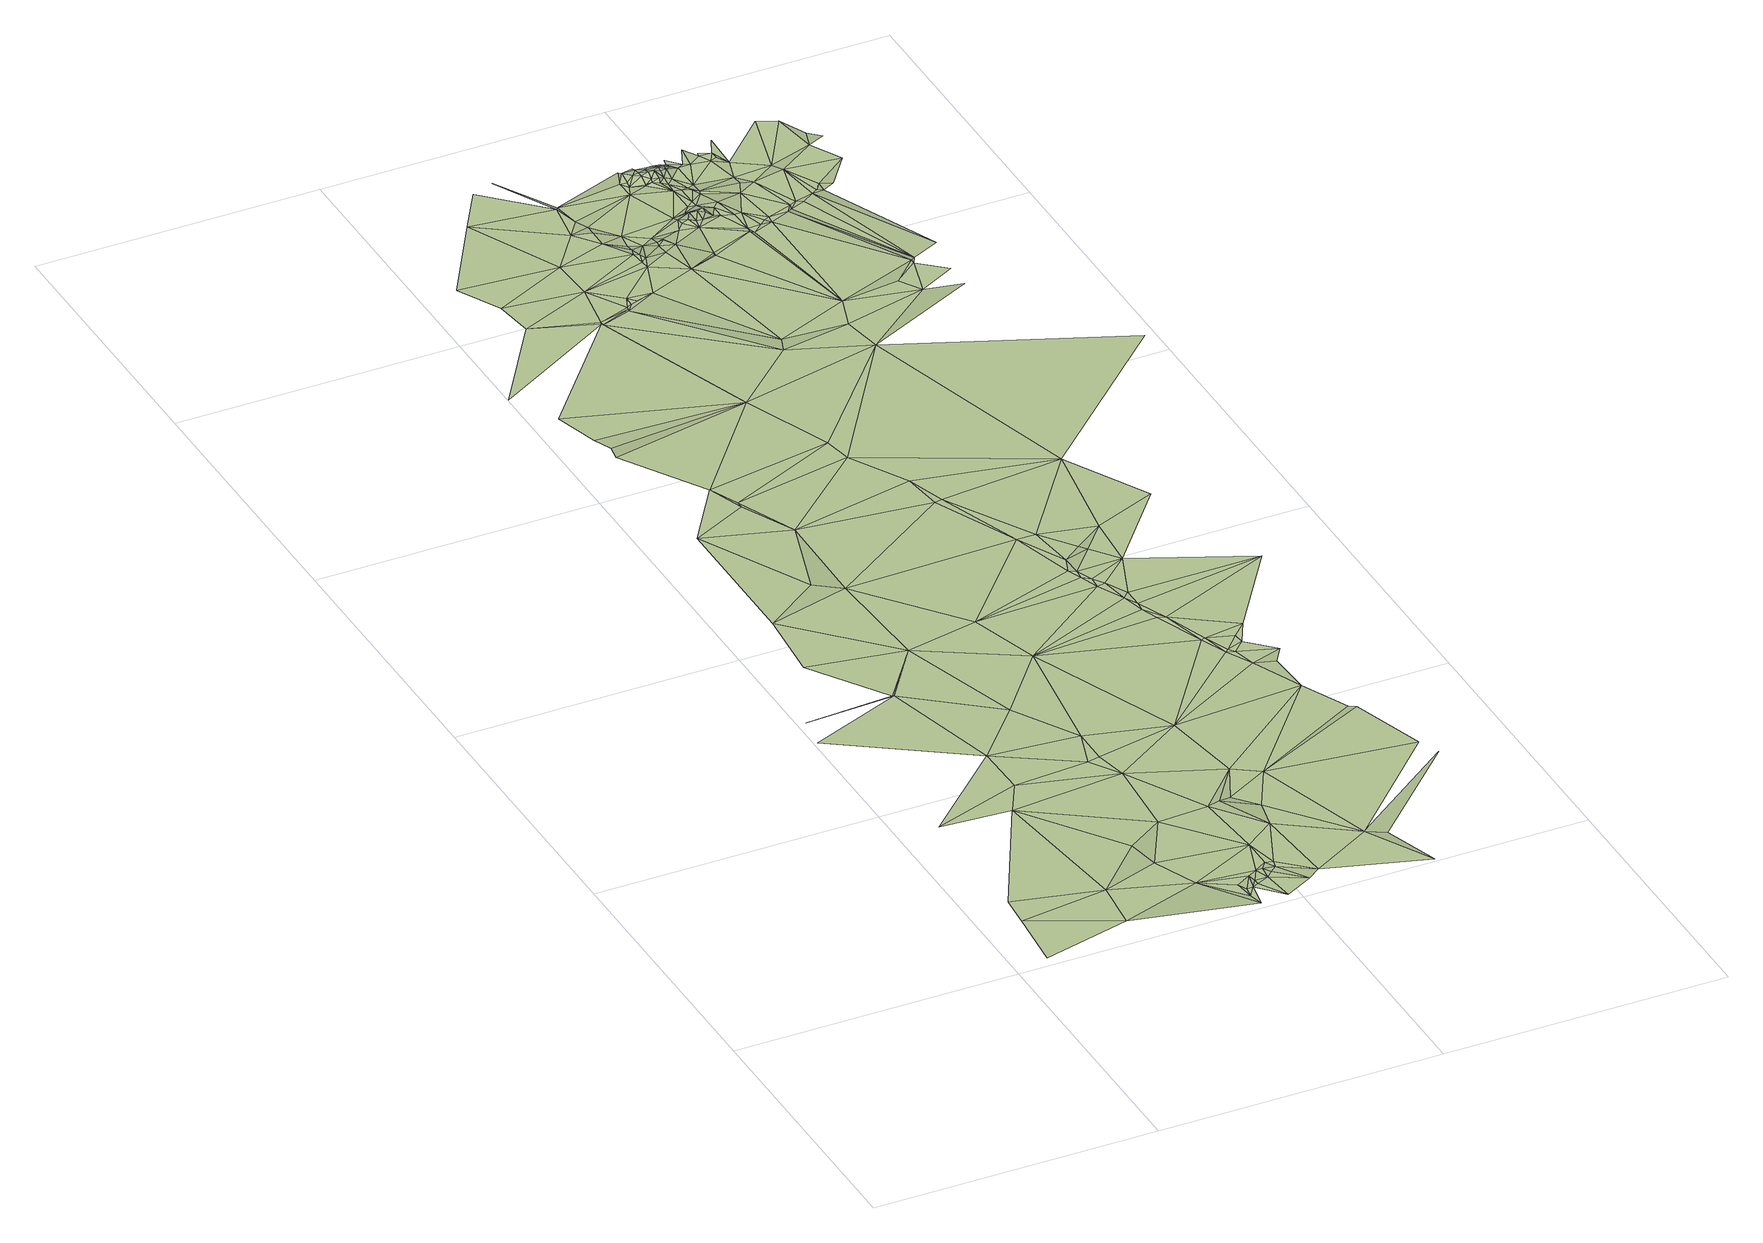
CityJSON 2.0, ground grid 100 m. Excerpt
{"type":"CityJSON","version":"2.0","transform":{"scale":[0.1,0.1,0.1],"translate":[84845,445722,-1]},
"CityObjects":{
"terrain1":{"type":"TINRelief","geometry":[{"type":"CompositeSurface","lod":"1","boundaries":[[[0,1,2]],[[3,4,1]],[[0,3,1]],[[3,5,4]],[[6,7,5]],[[0,8,3]],[[9,7,6]],[[3,10,5]],[[9,11,12]],[[3,13,10]],[[3,8,13]],[[14,15,11]],[[0,16,8]],[[17,5,10]],[[6,5,18]],[[17,10,13]],[[16,19,8]],[[19,20,8]],[[9,6,21]],[[22,14,23]],[[22,23,24]],[[8,20,25]],[[17,18,5]],[[8,26,13]],[[9,27,11]],[[28,20,19]],[[14,11,23]],[[16,29,19]],[[28,19,29]],[[8,25,30]],[[28,25,20]],[[28,29,25]],[[17,13,26]],[[31,32,29]],[[29,32,25]],[[6,18,21]],[[31,29,33]],[[8,30,26]],[[24,34,35]],[[30,25,32]],[[31,36,32]],[[27,23,11]],[[31,33,36]],[[9,21,37]],[[36,30,32]],[[9,37,27]],[[38,30,36]],[[24,23,39]],[[40,38,36]],[[24,39,34]],[[41,30,38]],[[42,36,33]],[[43,38,40]],[[26,30,41]],[[43,41,38]],[[42,40,36]],[[17,44,18]],[[17,26,44]],[[18,45,21]],[[46,41,43]],[[42,43,40]],[[46,26,41]],[[37,21,45]],[[47,46,43]],[[47,43,42]],[[34,48,35]],[[49,26,46]],[[27,50,23]],[[49,44,26]],[[47,49,46]],[[51,35,52]],[[35,48,52]],[[37,50,27]],[[34,39,48]],[[53,45,18]],[[23,54,39]],[[49,55,44]],[[44,56,18]],[[37,45,53]],[[44,55,56]],[[57,55,49]],[[57,58,55]],[[51,52,59]],[[23,50,54]],[[52,48,59]],[[56,55,58]],[[60,49,47]],[[53,18,56]],[[37,53,50]],[[60,57,49]],[[61,58,57]],[[62,63,64]],[[65,66,62]],[[66,63,62]],[[61,56,58]],[[62,64,51]],[[67,60,47]],[[60,61,57]],[[39,68,48]],[[51,59,69]],[[70,71,72]],[[59,48,73]],[[54,74,39]],[[67,75,60]],[[76,54,50]],[[65,62,71]],[[77,50,53]],[[62,51,69]],[[78,53,56]],[[79,72,80]],[[78,56,61]],[[59,73,69]],[[39,74,68]],[[81,79,82]],[[73,48,83]],[[72,71,84]],[[48,68,83]],[[60,85,61]],[[72,84,80]],[[86,60,75]],[[87,74,54]],[[87,54,88]],[[76,88,54]],[[89,76,50]],[[90,81,82]],[[89,50,91]],[[92,91,50]],[[71,93,84]],[[77,92,50]],[[82,79,80]],[[71,62,93]],[[94,77,53]],[[94,53,95]],[[84,93,96]],[[78,95,53]],[[84,97,80]],[[93,98,96]],[[84,96,97]],[[78,61,99]],[[83,68,100]],[[101,99,61]],[[74,100,68]],[[85,101,61]],[[93,62,102]],[[96,98,97]],[[80,97,103]],[[87,88,104]],[[98,105,97]],[[106,88,76]],[[106,104,88]],[[107,74,87]],[[108,100,74]],[[107,87,104]],[[106,76,109]],[[89,109,76]],[[103,97,105]],[[89,91,110]],[[93,102,98]],[[111,91,92]],[[111,110,91]],[[89,110,112]],[[89,112,109]],[[108,74,107]],[[90,82,113]],[[77,111,92]],[[103,105,114]],[[115,111,77]],[[94,115,77]],[[98,116,105]],[[94,117,115]],[[107,104,118]],[[94,119,117]],[[82,80,120]],[[94,95,119]],[[105,116,114]],[[106,121,104]],[[103,114,116]],[[80,103,122]],[[106,109,121]],[[108,107,123]],[[124,115,117]],[[112,121,109]],[[125,117,119]],[[126,90,127]],[[128,62,69]],[[107,118,123]],[[129,111,115]],[[78,130,95]],[[128,69,73]],[[104,121,118]],[[124,117,125]],[[131,119,95]],[[90,113,127]],[[132,73,83]],[[82,133,113]],[[134,116,98]],[[103,116,122]],[[125,119,131]],[[124,129,115]],[[130,131,95]],[[135,80,122]],[[132,83,100]],[[120,80,135]],[[82,120,133]],[[108,123,136]],[[102,134,98]],[[124,125,129]],[[108,132,100]],[[123,118,136]],[[128,102,62]],[[118,121,136]],[[137,113,133]],[[138,110,111]],[[138,112,110]],[[113,139,127]],[[137,140,113]],[[113,140,139]],[[116,141,122]],[[142,127,143]],[[135,122,144]],[[120,145,133]],[[120,135,146]],[[134,141,116]],[[143,127,139]],[[135,144,146]],[[137,133,147]],[[148,133,145]],[[120,146,145]],[[148,147,133]],[[137,147,140]],[[138,121,112]],[[108,136,132]],[[129,138,111]],[[146,144,149]],[[144,122,150]],[[145,146,149]],[[148,145,149]],[[128,73,132]],[[148,149,147]],[[150,122,141]],[[144,151,149]],[[144,150,151]],[[147,149,152]],[[140,153,139]],[[154,134,102]],[[143,139,153]],[[155,136,121]],[[149,151,156]],[[149,156,152]],[[147,153,140]],[[157,150,141]],[[157,151,150]],[[158,156,151]],[[152,156,159]],[[157,158,151]],[[159,156,158]],[[159,158,157]],[[147,152,160]],[[161,141,134]],[[157,141,162]],[[154,102,128]],[[152,159,163]],[[159,157,163]],[[141,164,165]],[[141,165,162]],[[166,143,153]],[[155,132,136]],[[147,160,153]],[[152,163,167]],[[168,143,166]],[[154,161,134]],[[165,164,162]],[[161,164,141]],[[152,167,160]],[[169,157,162]],[[169,163,157]],[[170,167,163]],[[169,170,163]],[[171,167,170]],[[169,171,170]],[[166,153,172]],[[173,162,164]],[[174,160,167]],[[175,167,171]],[[169,176,171]],[[166,172,177]],[[153,178,172]],[[176,175,171]],[[174,167,175]],[[179,166,177]],[[180,160,174]],[[169,181,176]],[[169,162,173]],[[153,160,182]],[[179,168,166]],[[183,177,172]],[[183,179,177]],[[184,175,176]],[[180,185,160]],[[181,184,176]],[[172,178,186]],[[183,172,187]],[[184,174,175]],[[161,173,164]],[[172,186,187]],[[153,182,178]],[[180,174,188]],[[183,189,179]],[[169,190,181]],[[191,184,181]],[[188,174,184]],[[185,182,160]],[[183,187,192]],[[186,178,193]],[[189,194,179]],[[183,192,189]],[[186,195,187]],[[191,188,184]],[[196,191,181]],[[180,197,185]],[[186,193,195]],[[180,188,197]],[[192,187,198]],[[195,198,187]],[[182,193,178]],[[199,189,192]],[[154,128,200]],[[196,181,190]],[[196,188,191]],[[199,192,198]],[[169,201,190]],[[202,195,193]],[[169,173,201]],[[203,185,197]],[[204,202,193]],[[205,198,195]],[[182,204,193]],[[203,182,185]],[[205,195,202]],[[199,198,205]],[[206,189,199]],[[196,207,188]],[[207,197,188]],[[182,208,204]],[[161,209,173]],[[210,202,204]],[[203,211,182]],[[205,202,210]],[[196,190,207]],[[208,210,204]],[[212,199,205]],[[211,208,182]],[[213,203,197]],[[154,200,161]],[[212,206,199]],[[214,211,203]],[[205,210,215]],[[212,205,215]],[[207,216,197]],[[173,209,201]],[[217,208,211]],[[218,210,208]],[[214,203,213]],[[190,201,219]],[[207,190,219]],[[213,197,216]],[[217,211,214]],[[217,218,208]],[[212,220,206]],[[221,215,210]],[[222,209,161]],[[212,215,221]],[[218,221,210]],[[207,219,216]],[[223,201,209]],[[217,214,224]],[[214,213,224]],[[225,220,212]],[[219,201,226]],[[225,212,221]],[[217,227,218]],[[217,224,227]],[[223,226,201]],[[216,219,226]],[[225,228,220]],[[229,225,221]],[[230,221,218]],[[230,218,227]],[[231,228,225]],[[223,209,222]],[[229,231,225]],[[223,232,226]],[[230,229,221]],[[233,213,216]],[[233,224,213]],[[128,132,234]],[[230,231,229]],[[233,216,226]],[[223,222,232]],[[232,235,226]],[[236,237,231]],[[236,231,230]],[[238,230,227]],[[239,227,224]],[[161,200,240]],[[232,222,235]],[[233,226,235]],[[241,200,128]],[[222,161,242]],[[238,236,230]],[[233,243,224]],[[161,240,242]],[[244,238,227]],[[235,222,245]],[[243,239,224]],[[238,246,236]],[[244,227,239]],[[233,235,247]],[[248,246,238]],[[235,245,247]],[[248,238,244]],[[233,249,243]],[[222,242,245]],[[233,247,249]],[[243,249,239]],[[245,250,247]],[[251,252,248]],[[200,253,240]],[[244,239,254]],[[251,248,244]],[[250,255,247]],[[256,244,254]],[[256,251,244]],[[249,247,255]],[[245,257,250]],[[256,254,251]],[[250,258,255]],[[242,240,253]],[[239,249,259]],[[260,251,254]],[[239,259,254]],[[245,242,257]],[[250,257,258]],[[249,255,261]],[[262,253,200]],[[258,263,255]],[[242,253,257]],[[249,261,259]],[[258,257,263]],[[255,263,261]],[[263,264,261]],[[263,265,264]],[[263,257,266]],[[267,254,259]],[[261,264,268]],[[264,265,268]],[[263,266,265]],[[269,268,265]],[[270,259,261]],[[271,261,268]],[[269,271,268]],[[272,267,259]],[[272,259,270]],[[270,261,271]],[[273,272,270]],[[273,270,274]]]}]}
},
"vertices":[
[432,110,13],[138,260,9],[115,30,12],[453,300,10],[146,370,13],[385,830,16],[455,960,13],[138,850,13],[725,210,12],[453,1150,12],[633,480,17],[339,1580,17],[6,1450,14],[657,370,11],[336,1590,13],[25,1570,12],[866,30,2],[768,570,15],[790,870,15],[854,80,2],[837,140,12],[724,980,11],[159,1860,11],[496,1800,13],[182,2130,11],[892,170,12],[972,330,11],[632,1350,15],[859,120,3],[882,120,3],[925,190,12],[903,130,4],[903,150,4],[962,30,5],[384,2270,15],[182,2670,12],[948,150,5],[768,1120,15],[948,190,13],[475,2210,11],[971,170,6],[971,220,12],[1061,80,9],[994,190,8],[949,580,16],[769,990,11],[996,210,13],[1106,110,12],[480,2580,10],[1083,410,14],[834,1600,12],[338,2900,13],[385,2770,12],[1061,1050,11],[761,1860,8],[994,590,18],[1107,750,10],[1106,520,11],[1038,600,12],[388,2800,9],[1331,240,11],[1198,690,11],[663,3300,12],[170,3260,6],[158,3200,11],[94,3480,8],[140,3320,9],[1460,0,13],[947,2530,9],[792,2980,12],[2,3650,7],[451,3900,14],[225,3980,13],[812,2880,10],[1081,2220,13],[1398,210,7],[1193,1870,10],[1352,1450,11],[1521,1080,9],[205,4120,14],[482,4090,14],[123,4270,16],[475,4250,14],[926,2670,13],[452,3910,14],[1713,630,8],[1744,550,10],[1149,1990,10],[1169,1940,10],[1239,1770,13],[316,4590,10],[1262,1690,11],[1285,1630,9],[456,3900,9],[1394,1360,8],[1440,1260,12],[563,3940,13],[564,3950,14],[565,3940,7],[1602,910,9],[971,2530,13],[1623,890,13],[900,3520,11],[585,4000,13],[1170,1970,14],[584,3960,14],[1194,1910,15],[1171,2050,10],[1149,2220,13],[1219,1870,16],[1262,1720,16],[1307,1610,16],[1261,1790,16],[586,4400,13],[609,3970,14],[1364,1450,15],[673,3990,13],[1401,1360,14],[1259,2070,15],[1417,1340,14],[713,4210,17],[1330,1970,17],[722,4130,15],[1240,2100,11],[1457,1420,16],[1460,1380,15],[417,4750,9],[610,4550,15],[1172,3410,16],[1508,1470,16],[1510,1230,16],[1549,1290,16],[1411,2570,13],[654,4310,14],[924,3580,7],[720,4160,15],[1351,2180,10],[654,4380,15],[1732,1790,16],[632,4460,15],[656,4420,10],[842,4060,13],[497,4780,9],[618,4560,12],[737,4170,20],[722,4240,14],[725,4190,24],[729,4330,9],[722,4270,9],[766,4250,10],[812,4180,14],[808,4220,16],[810,4280,8],[857,4530,9],[1149,3560,12],[1577,2270,12],[811,4240,16],[857,4200,19],[833,4240,19],[835,4250,16],[922,4350,9],[1192,3690,10],[947,4110,13],[902,4270,16],[949,4100,9],[945,4100,13],[857,4600,8],[923,4320,21],[879,4660,10],[969,4260,15],[924,4290,25],[946,4290,34],[876,4570,9],[1102,4170,14],[970,4340,21],[968,4330,30],[968,4280,28],[879,4590,13],[923,4550,12],[879,4630,25],[966,4360,10],[991,4280,26],[991,4490,9],[902,4600,28],[991,4320,35],[992,4390,8],[924,4550,16],[923,4580,32],[1015,4330,34],[924,4630,26],[1060,4290,15],[1015,4310,30],[921,4600,33],[945,4550,20],[921,4640,24],[947,4560,27],[1037,4300,16],[1015,4380,13],[947,4580,40],[947,4610,31],[1444,3630,16],[1105,4190,13],[969,4550,29],[1013,4400,15],[969,4540,16],[968,4580,41],[968,4630,23],[1060,4340,16],[992,4530,11],[1119,4170,6],[991,4560,20],[1013,4480,13],[992,4600,35],[1056,4430,16],[1037,4450,23],[989,4580,32],[1081,4360,20],[1037,4480,13],[1014,4550,13],[1102,4280,14],[992,4640,14],[1015,4590,26],[1194,4200,6],[1150,4190,14],[1058,4440,19],[1014,4610,27],[1126,4280,14],[1060,4490,13],[1014,4640,12],[1037,4610,15],[1060,4600,12],[1035,4630,12],[1172,4210,14],[1172,4380,15],[1959,3090,12],[1194,4220,13],[1082,4610,12],[1037,4650,16],[1104,4600,11],[1194,4470,13],[1397,3710,15],[1567,3580,32],[1487,3800,14],[1194,4430,17],[1172,4590,12],[1262,4220,13],[1104,4660,31],[1284,4250,14],[1149,4630,13],[1239,4420,13],[1282,4240,6],[1194,4630,12],[1150,4640,17],[1487,3780,14],[1217,4550,16],[1307,4260,14],[1195,4600,12],[1508,3820,6],[1335,4260,6],[1329,4480,13],[1217,4680,22],[1352,4440,16],[1577,3700,15],[1375,4280,13],[1397,4290,14],[1420,4290,8],[1600,3850,18],[1397,4730,12],[1418,4320,14],[1464,4310,10],[1487,4530,16],[1550,4420,13],[1464,4700,12],[1509,4600,12],[1549,4560,13]
]}
